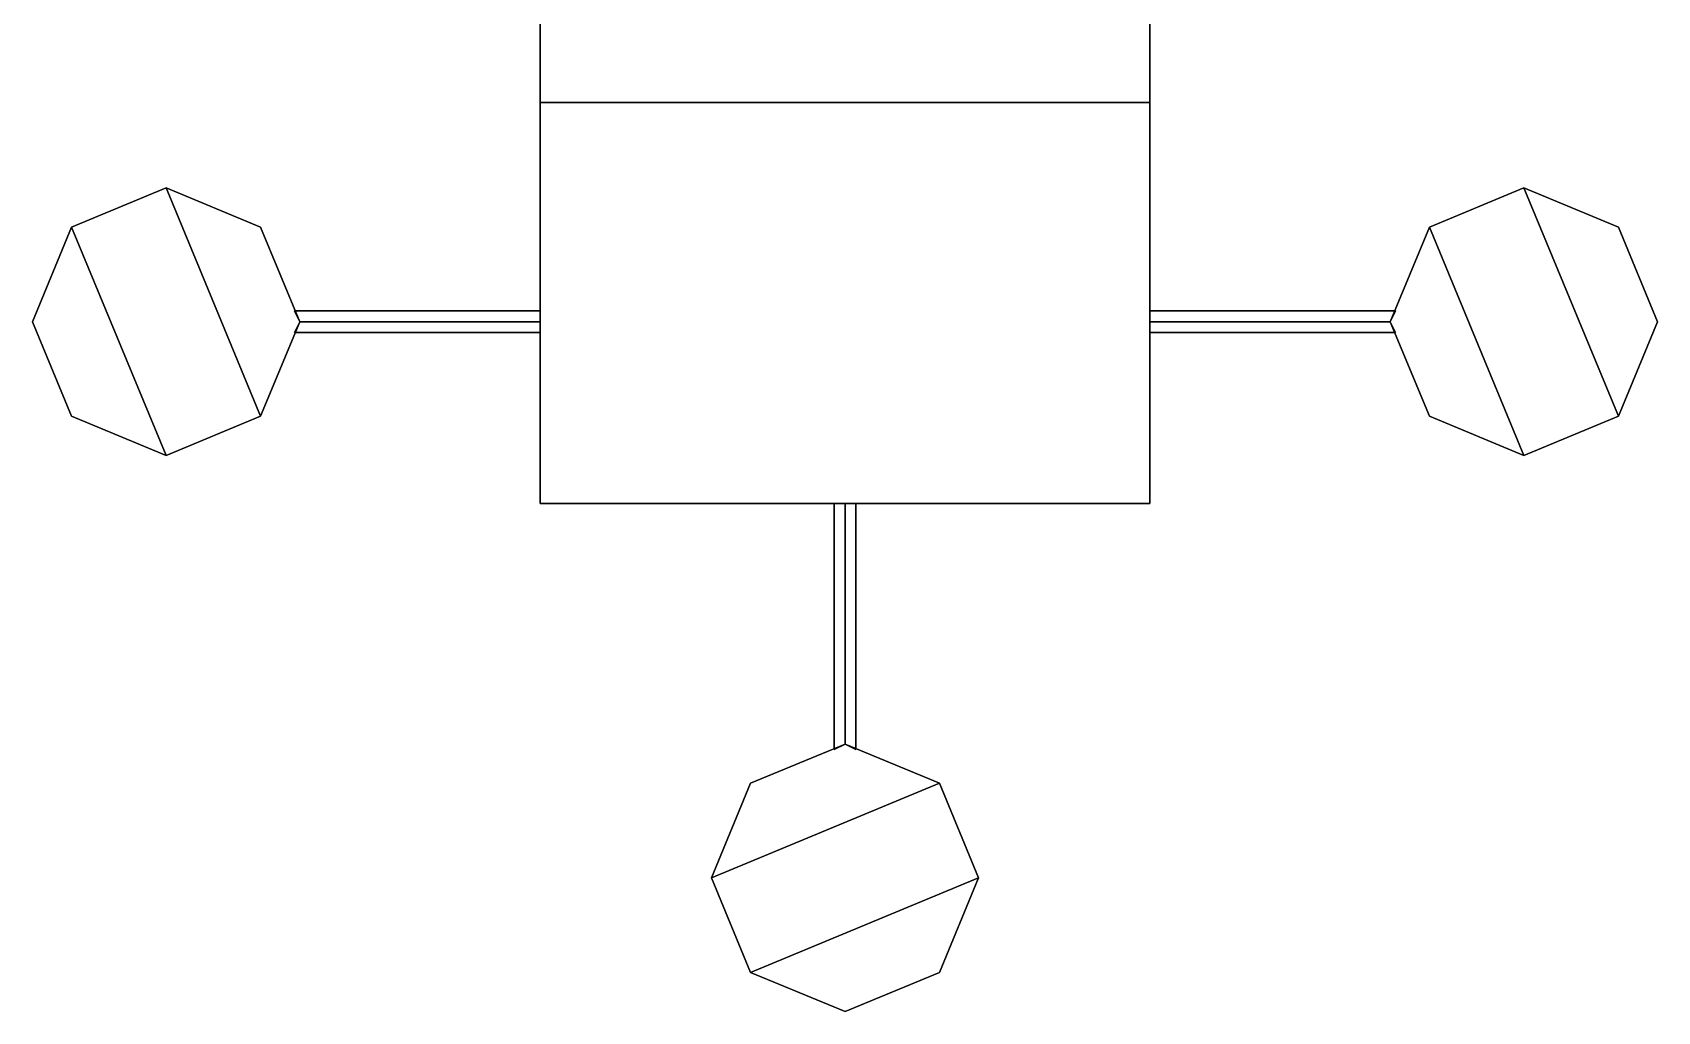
# Model space of a CAD drawing. Header units: millimetres. Extents: x -2.6 to 2.6, y -3.5 to 10.2.
# Drawn here: x -1.52 to 1.52, y -3.54 to -1.709 of the extents above; entities that cross this region are included whole.
import ezdxf

# ---------------------------------------------------------------- set-up
doc = ezdxf.new("R2010")
doc.units = ezdxf.units.MM

msp = doc.modelspace()

# ---------------------------------------------------------------- linework, layer by layer
for points in [[(0.57, -1.84, 0.1), (0.57, -1.05, 0.1), (-0.57, -1.05, 0.1), (-0.57, -1.84, 0.1)], [(-0.57, -1.67, 0.1), (-0.57, -1.67), (-0.57, -2.59), (-0.57, -1.84, 0.1)], [(0.57, -2.59), (0.57, -1.67), (0.57, -1.67, 0.1), (0.57, -1.84, 0.1)], [(-0.57, -1.84, 0.63), (-0.57, -1.84, 0.1), (-0.57, -2.59), (-0.57, -2.59, 0.63)], [(0.57, -1.84, 0.63), (0.57, -1.84, 0.1), (-0.57, -1.84, 0.1), (-0.57, -1.84, 0.63)], [(0.57, -2.59, 0.63), (0.57, -1.84, 0.63), (-0.57, -1.84, 0.63), (-0.57, -2.59, 0.63)], [(0.57, -2.59), (0.57, -1.84, 0.1), (0.57, -1.84, 0.63), (0.57, -2.59, 0.63)], [(-1.4468, -2.0732, 0.05), (-1.27, -2.5, 0.05), (-1.0932, -2.4268, 0.05), (-1.27, -2, 0.05)], [(-1.27, -2), (-1.4468, -2.0732), (-1.4468, -2.0732, 0.05), (-1.27, -2, 0.05)], [(-1.0932, -2.0732), (-1.27, -2), (-1.27, -2, 0.05), (-1.0932, -2.0732, 0.05)], [(-1.27, -2, 0.05), (-1.0932, -2.4268, 0.05), (-1.02, -2.25, 0.05), (-1.0932, -2.0732, 0.05)], [(1.4468, -2.4268, 0.05), (1.27, -2, 0.05), (1.0932, -2.0732, 0.05), (1.27, -2.5, 0.05)], [(1.27, -2), (1.0932, -2.0732), (1.0932, -2.0732, 0.05), (1.27, -2, 0.05)], [(1.52, -2.25, 0.05), (1.4468, -2.0732, 0.05), (1.27, -2, 0.05), (1.4468, -2.4268, 0.05)], [(1.4468, -2.0732), (1.27, -2), (1.27, -2, 0.05), (1.4468, -2.0732, 0.05)], [(-1.4468, -2.0732), (-1.52, -2.25), (-1.52, -2.25, 0.05), (-1.4468, -2.0732, 0.05)], [(-1.52, -2.25, 0.05), (-1.4468, -2.4268, 0.05), (-1.27, -2.5, 0.05), (-1.4468, -2.0732, 0.05)], [(-1.02, -2.25), (-1.0932, -2.0732), (-1.0932, -2.0732, 0.05), (-1.02, -2.25, 0.05)], [(1.27, -2.5, 0.05), (1.0932, -2.0732, 0.05), (1.02, -2.25, 0.05), (1.0932, -2.4268, 0.05)], [(1.0932, -2.0732), (1.02, -2.25), (1.02, -2.25, 0.05), (1.0932, -2.0732, 0.05)], [(1.52, -2.25), (1.4468, -2.0732), (1.4468, -2.0732, 0.05), (1.52, -2.25, 0.05)], [(-1.02, -2.25), (-1.03, -2.23, 0.02), (-0.57, -2.23, 0.02), (-0.57, -2.25)], [(-1.03, -2.23, 0.02), (-1.02, -2.25, 0.04), (-0.57, -2.25, 0.04), (-0.57, -2.23, 0.02)], [(1.03, -2.23, 0.02), (1.02, -2.25), (0.57, -2.25), (0.57, -2.23, 0.02)], [(1.02, -2.25, 0.04), (1.03, -2.23, 0.02), (0.57, -2.23, 0.02), (0.57, -2.25, 0.04)], [(-1.52, -2.25), (-1.4468, -2.4268), (-1.4468, -2.4268, 0.05), (-1.52, -2.25, 0.05)], [(-1.0932, -2.4268), (-1.02, -2.25), (-1.02, -2.25, 0.05), (-1.0932, -2.4268, 0.05)], [(-1.03, -2.27, 0.02), (-1.02, -2.25), (-0.57, -2.25), (-0.57, -2.27, 0.02)], [(-1.02, -2.25, 0.04), (-1.03, -2.27, 0.02), (-0.57, -2.27, 0.02), (-0.57, -2.25, 0.04)], [(1.02, -2.25), (1.03, -2.27, 0.02), (0.57, -2.27, 0.02), (0.57, -2.25)], [(1.03, -2.27, 0.02), (1.02, -2.25, 0.04), (0.57, -2.25, 0.04), (0.57, -2.27, 0.02)], [(1.02, -2.25), (1.0932, -2.4268), (1.0932, -2.4268, 0.05), (1.02, -2.25, 0.05)], [(1.4468, -2.4268), (1.52, -2.25), (1.52, -2.25, 0.05), (1.4468, -2.4268, 0.05)], [(-1.4468, -2.4268), (-1.27, -2.5), (-1.27, -2.5, 0.05), (-1.4468, -2.4268, 0.05)], [(-1.27, -2.5), (-1.0932, -2.4268), (-1.0932, -2.4268, 0.05), (-1.27, -2.5, 0.05)], [(1.0932, -2.4268), (1.27, -2.5), (1.27, -2.5, 0.05), (1.0932, -2.4268, 0.05)], [(1.27, -2.5), (1.4468, -2.4268), (1.4468, -2.4268, 0.05), (1.27, -2.5, 0.05)], [(-0.57, -2.59, 0.63), (-0.57, -2.59), (0.57, -2.59), (0.57, -2.59, 0.63)], [(-0.02, -3.05, 0.02), (0, -3.04, 0.04), (0, -2.59, 0.04), (-0.02, -2.59, 0.02)], [(0, -3.04), (-0.02, -3.05, 0.02), (-0.02, -2.59, 0.02), (0, -2.59)], [(0, -3.04, 0.04), (0.02, -3.05, 0.02), (0.02, -2.59, 0.02), (0, -2.59, 0.04)], [(0.02, -3.05, 0.02), (0, -3.04), (0, -2.59), (0.02, -2.59, 0.02)], [(-0.25, -3.29, 0.05), (0.1768, -3.1132, 0.05), (0, -3.04, 0.05), (-0.1768, -3.1132, 0.05)], [(0, -3.04), (-0.1768, -3.1132), (-0.1768, -3.1132, 0.05), (0, -3.04, 0.05)], [(0.1768, -3.1132), (0, -3.04), (0, -3.04, 0.05), (0.1768, -3.1132, 0.05)], [(-0.1768, -3.1132), (-0.25, -3.29), (-0.25, -3.29, 0.05), (-0.1768, -3.1132, 0.05)], [(-0.1768, -3.4668, 0.05), (0.25, -3.29, 0.05), (0.1768, -3.1132, 0.05), (-0.25, -3.29, 0.05)], [(0.25, -3.29), (0.1768, -3.1132), (0.1768, -3.1132, 0.05), (0.25, -3.29, 0.05)], [(-0.25, -3.29), (-0.1768, -3.4668), (-0.1768, -3.4668, 0.05), (-0.25, -3.29, 0.05)], [(0, -3.54, 0.05), (0.1768, -3.4668, 0.05), (0.25, -3.29, 0.05), (-0.1768, -3.4668, 0.05)], [(0.1768, -3.4668), (0.25, -3.29), (0.25, -3.29, 0.05), (0.1768, -3.4668, 0.05)], [(-0.1768, -3.4668), (0, -3.54), (0, -3.54, 0.05), (-0.1768, -3.4668, 0.05)], [(0, -3.54), (0.1768, -3.4668), (0.1768, -3.4668, 0.05), (0, -3.54, 0.05)]]:
    msp.add_3dface(points)

doc.saveas('drawing.dxf')
